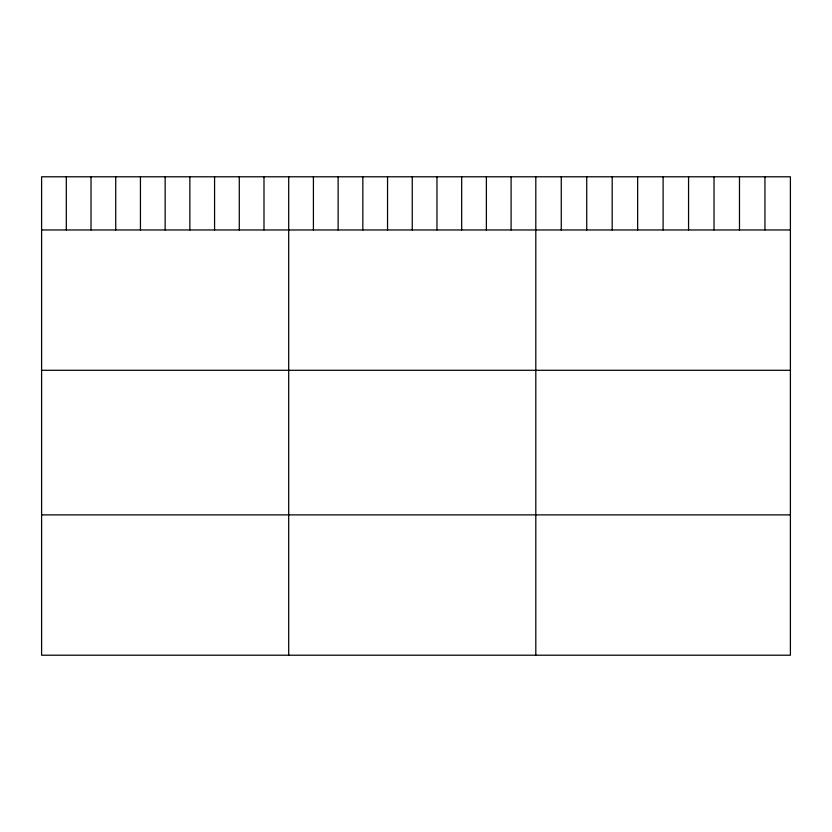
<?xml version="1.0" encoding="UTF-8"?>
<svg xmlns="http://www.w3.org/2000/svg" width="832" height="832" viewBox="0 0 832 832"><rect width="100%" height="100%" fill="white"/><g stroke="black" fill="none" stroke-linecap="round" stroke-linejoin="round"><path stroke-width="1.25" d="M790.4 229.965L790.4 655.21L41.6 655.21L41.6 176.79L790.4 176.79L790.4 229.965L41.6 229.965M41.6 370.292L790.4 370.292M41.6 514.883L790.4 514.883M764.941 176.79L764.941 229.965M739.482 176.79L739.482 229.965M714.022 176.79L714.022 229.965M688.563 176.79L688.563 229.965M663.104 176.79L663.104 229.965M637.645 176.79L637.645 229.965M612.186 176.79L612.186 229.965M586.726 176.79L586.726 229.965M561.267 176.79L561.267 229.965M535.808 176.79L535.808 655.21M511.098 176.79L511.098 229.965M486.387 176.79L486.387 229.965M461.677 176.79L461.677 229.965M436.966 176.79L436.966 229.965M412.256 176.79L412.256 229.965M387.546 176.79L387.546 229.965M362.835 176.79L362.835 229.965M338.125 176.79L338.125 229.965M313.414 176.79L313.414 229.965M288.704 176.79L288.704 655.21M263.994 176.79L263.994 229.965M239.283 176.79L239.283 229.965M214.573 176.79L214.573 229.965M189.862 176.79L189.862 229.965M165.152 176.79L165.152 229.965M140.442 176.79L140.442 229.965M115.731 176.79L115.731 229.965M91.021 176.79L91.021 229.965M66.31 176.79L66.31 229.965"/></g></svg>
